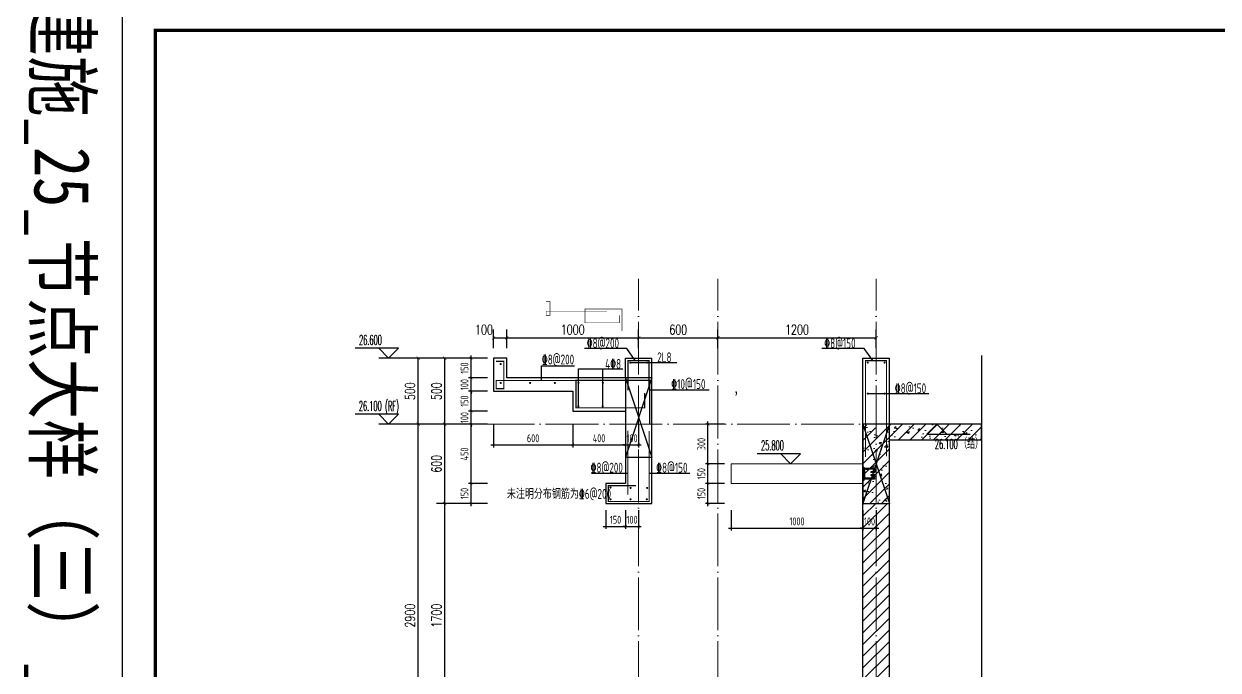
# Model space of a CAD drawing. Extents: x -1058961 to 23600, y -449123 to 2751847.
# Drawn here: x -83707 to -74656, y -17366 to -12471 of the extents above; entities that cross this region are included whole.
import ezdxf

# ---------------------------------------------------------------- set-up
doc = ezdxf.new("R2010")
doc.units = 0
doc.header["$LTSCALE"] = 1000
doc.linetypes.add('DOTE', pattern=[2.42, 2, -0.2, 0.02, -0.2])
doc.layers.get('0').update_dxf_attribs({"linetype": 'CONTINUOUS'})
doc.layers.get('DEFPOINTS').update_dxf_attribs({"linetype": 'CONTINUOUS'})
for name, color, linetype in [('DIM', 2, 'CONTINUOUS'), ('DIM_ELEV', 3, 'CONTINUOUS'), ('DIM_SYMB', 3, 'CONTINUOUS'), ('PUB_DIM', 3, 'CONTINUOUS'), ('PUB_TEXT', 2, 'CONTINUOUS'), ('REIN', 6, 'CONTINUOUS'), ('S-大样-砼线', 7, 'CONTINUOUS'), ('S-引出线', 40, 'CONTINUOUS'), ('TEXT', 2, 'CONTINUOUS'), ('WALL', 5, 'CONTINUOUS'), ('yichutu', 7, 'CONTINUOUS'), ('导图字', 7, 'CONTINUOUS'), ('栏杆', 95, 'CONTINUOUS')]:
    doc.layers.add(name, color=color, linetype=linetype)
for name, color, linetype, lineweight in [('DOTE', 19, 'DOTE', 9), ('PUB_HATCH', 8, 'CONTINUOUS', 9), ('图框', 9, 'CONTINUOUS', 18), ('立面-普通轮廓', 7, 'CONTINUOUS', 18)]:
    doc.layers.add(name, color=color, linetype=linetype, lineweight=lineweight)
doc.layers.add('配箍校核', color=34, linetype='CONTINUOUS', plot=False)
doc.styles.add('_TCH_DIM', font='SIMPLEX.shx', dxfattribs={"width": 0.7, "bigfont": 'GBCBIG.shx'})
doc.styles.add('_TCH_DIM_T3', font='SIMPLEX', dxfattribs={"width": 0.705882, "bigfont": 'GBCBIG'})
doc.styles.add('DIM_FONT_T3', font='SIMPLEX', dxfattribs={"width": 0.705882, "bigfont": 'GBCBIG'})
doc.styles.add('TSSD_DIMENSION', font='Tssdeng.shx', dxfattribs={"width": 0.7, "bigfont": 'tssdchn.shx'})
doc.styles.add('TSSD_REIN', font='tssdeng.shx', dxfattribs={"width": 0.7, "height": 300, "bigfont": 'tssdchn.shx'})
doc.styles.add('w', font='tssdeng.shx', dxfattribs={"width": 0.8, "bigfont": 'tssdchn.shx'})
doc.styles.add('黑体', font='simhei.ttf')
doc.dimstyles.new('_TCH_ARCH&&25', dxfattribs={"dimtxt": 74.375, "dimasz": 25, "dimexe": 62.5, "dimexo": 75, "dimgap": 25, "dimtad": 1, "dimdec": 0, "dimzin": 0, "dimdsep": 46, "dimtxsty": '_TCH_DIM_T3', "dimblk": 'ARCHTICK', "dimcen": 0.09, "dimclrt": 7, "dimazin": 0, "dimtfac": 1, "dimtdec": 0, "dimtix": 1, "dimtmove": 2, "dimatfit": 3, "dimldrblk": 'ARCHTICK', "dimfxl": 0, "dimtolj": 1, "dimtzin": 0, "dimarcsym": 0})
doc.dimstyles.new('TSSD_20_20', dxfattribs={"dimtxt": 60, "dimasz": 20, "dimexe": 20, "dimexo": 50, "dimgap": 20, "dimtad": 1, "dimdec": 0, "dimzin": 0, "dimdsep": 46, "dimtxsty": 'TSSD_DIMENSION', "dimblk": 'ARCHTICK', "dimblk1": 'ARCHTICK', "dimblk2": 'ARCHTICK', "dimcen": 0, "dimdle": 20, "dimclrt": 7, "dimadec": 0, "dimazin": 0, "dimtfac": 1, "dimtdec": 0, "dimtix": 1, "dimtmove": 2, "dimatfit": 3, "dimfxl": 0, "dimtolj": 1, "dimtzin": 0, "dimarcsym": 0})
pattern_1 = [(45, (-668291.086, 135539.91), (-44.194174, 44.194174), []), (50, (-668291.09, 135539.91), (179.315046, -15.688034), [18.75, -206.25]), (355, (-668291.09, 135539.91), (-34.687833, 188.048033), [15, -165]), (100.4514, (-668276.14, 135538.6), (144.627345, 172.359886), [15.93505, -175.28553]), (46.1842, (-668291.09, 135589.9), (266.81026, -41.37975), [28.125, -309.375]), (96.6356, (-668268.85, 135586.46), (233.66568, 243.52947), [23.90257, -262.92825]), (351.1842, (-668291.1, 135589.9), (233.66549, 243.52965), [22.5, -247.5]), (21, (-668266.09, 135577.41), (149.226763, -100.654723), [18.75, -206.25]), (326, (-668266.09, 135577.41), (60.828833, 181.28751), [15, -165]), (71.4514, (-668253.65, 135569.02), (210.055657, 80.632624), [15.93505, -175.28553]), (37.5, (-668291.086, 135539.91), (3.039964, 83.2234635), [0, -163, 0, -167.5, 0, -165.625]), (7.5, (-668291.09, 135539.91), (65.767384, 98.602928), [0, -95.5, 0, -159.25, 0, -63.125]), (327.5, (-668346.836, 135539.91), (133.455609, -5.638718), [0, -62.5, 0, -195, 0, -258.75]), (317.5, (-668371.84, 135539.91), (145.796542, 25.026246), [0, -81.25, 0, -129.5, 0, -183.75])]

# ---------------------------------------------------------------- blocks, each defined once
blk = doc.blocks.new('GFDDDDRG')
at = {"layer": '图框'}
blk.add_lwpolyline([(923310, -107437), (923310, -159999), (893610, -159999), (893610, -107437)], close=True, dxfattribs=at)
blk.add_lwpolyline([(923310, -107437), (923310, -159999), (893610, -159999), (893610, -107437)], close=True, dxfattribs=at)
at = {"layer": '图框', "const_width": 50}
blk.add_lwpolyline([(894110, -159499), (922810, -159499), (922810, -108687), (894110, -108687)], close=True, dxfattribs=at)
blk = doc.blocks.new('yct-1051-594-26275-14850-25-1002.0')
at = {"layer": 'yichutu', "color": 7}
blk.add_lwpolyline([(0, 0), (0, 14850), (26275, 14850), (26275, 0)], close=True, dxfattribs=at)
blk = doc.blocks.new('A$C657A2A31')
at = {"layer": '栏杆', "color": 5}
for p, q in [((0, 0), (6.4, 0)), ((0, -100.3), (0, 0)), ((6.4, 0), (6.4, -100.3)), ((84.4, -10), (12.4, -10)), ((12.4, -22.3), (12.4, -78)), ((84.4, -90.3), (12.4, -90.3)), ((77.4, -16.3), (18.4, -16.3)), ((77.4, -84), (18.4, -84)), ((59.6, -35.7), (59.6, -41.7)), ((80.4, -35.7), (59.6, -35.7)), ((87.4, -41.7), (59.6, -41.7)), ((59.6, -58.6), (59.6, -64.6)), ((87.4, -58.6), (59.6, -58.6)), ((80.4, -64.6), (59.6, -64.6)), ((83.4, -32.7), (83.4, -22.3)), ((83.4, -67.6), (83.4, -78)), ((90.4, -16), (90.4, -38.7)), ((90.4, -84.3), (90.4, -61.6)), ((6.4, -100.3), (0, -100.3))]:
    blk.add_line(p, q, dxfattribs=at)
for centre, radius, start, end in [((12.4, -16), 6, 90, 180), ((12.4, -84.3), 6, 180, 270), ((18.4, -22.3), 6, 90, 180), ((18.4, -78), 6, 180, 270), ((77.4, -22.3), 6, 0, 90), ((77.4, -78), 6, 270, 0), ((80.4, -32.7), 3, 270, 0), ((80.4, -67.6), 3, 0, 90), ((84.4, -16), 6, 0, 90), ((84.4, -84.3), 6, 270, 0), ((87.4, -38.7), 3, 270, 0), ((87.4, -61.6), 3, 0, 90)]:
    blk.add_arc(centre, radius, start, end, dxfattribs=at)
blk = doc.blocks.new('_ArchTick')
at = {"color": 0, "linetype": 'ByBlock', "const_width": 0.15}
blk.add_lwpolyline([(-0.5, -0.5), (0.5, 0.5)], dxfattribs=at)
blk = doc.blocks.new('*D2208')
at = {"layer": 'DEFPOINTS', "color": 0}
for p in [(-78347.8, -16103.1), (-77347.8, -16103.1), (-77347.8, -16289.3)]:
    blk.add_point(p, dxfattribs=at)
at = {"layer": 'DIM', "color": 0, "lineweight": -2}
for p, q in [((-78347.8, -16153.1), (-78347.8, -16309.3)), ((-77347.8, -16153.1), (-77347.8, -16309.3)), ((-78367.7, -16289.3), (-77327.8, -16289.3))]:
    blk.add_line(p, q, dxfattribs=at)
at = {"layer": 'DIM', "color": 0, "lineweight": -2, "xscale": 20, "yscale": 20, "zscale": 20}
for p, rotation in [((-78347.8, -16289.3), 180.0002551306389), ((-77347.8, -16289.3), 0.0002551306388949796)]:
    blk.add_blockref('_ArchTick', p, dxfattribs=dict(at, rotation=rotation))
at = {"layer": 'DIM', "color": 7, "insert": (-77847.8, -16239.3), "char_height": 60, "attachment_point": 5, "rotation": 0.00026, "style": 'TSSD_DIMENSION'}
blk.add_mtext('\\A1;1000', dxfattribs=at)
blk = doc.blocks.new('*D2209')
at = {"layer": 'DEFPOINTS', "color": 0}
for p in [(-77347.8, -16103.1), (-77247.8, -16103.1), (-77247.8, -16289.3)]:
    blk.add_point(p, dxfattribs=at)
at = {"layer": 'DIM', "color": 0, "lineweight": -2}
for p, q in [((-77347.8, -16153.1), (-77347.8, -16309.3)), ((-77247.8, -16153.1), (-77247.8, -16309.3)), ((-77347.8, -16289.3), (-77367.8, -16289.3)), ((-77347.8, -16289.3), (-77247.8, -16289.3)), ((-77247.8, -16289.3), (-77227.8, -16289.3))]:
    blk.add_line(p, q, dxfattribs=at)
at = {"layer": 'DIM', "color": 0, "lineweight": -2, "xscale": 20, "yscale": 20, "zscale": 20}
for p, rotation in [((-77347.8, -16289.3), 0.0002551306442111212), ((-77247.8, -16289.3), 180.0002551306441)]:
    blk.add_blockref('_ArchTick', p, dxfattribs=dict(at, rotation=rotation))
at = {"layer": 'DIM', "color": 7, "insert": (-77297.8, -16239.3), "char_height": 60, "attachment_point": 5, "rotation": 0.00026, "style": 'TSSD_DIMENSION'}
blk.add_mtext('\\A1;100', dxfattribs=at)
blk = doc.blocks.new('*D2210')
at = {"layer": 'DEFPOINTS', "color": 0}
for p in [(-78522.4, -15503.1), (-78347.8, -15503.1), (-78347.8, -15803.1)]:
    blk.add_point(p, dxfattribs=at)
at = {"layer": 'DIM', "color": 0, "lineweight": -2}
for p, q in [((-78397.8, -15503.1), (-78542.4, -15503.1)), ((-78522.4, -15823.1), (-78522.4, -15483.1)), ((-78397.8, -15803.1), (-78542.4, -15803.1))]:
    blk.add_line(p, q, dxfattribs=at)
at = {"layer": 'DIM', "color": 0, "lineweight": -2, "xscale": 20, "yscale": 20, "zscale": 20}
for p, rotation in [((-78522.4, -15503.1), 90), ((-78522.4, -15803.1), 270)]:
    blk.add_blockref('_ArchTick', p, dxfattribs=dict(at, rotation=rotation))
at = {"layer": 'DIM', "color": 7, "insert": (-78572.4, -15653.1), "char_height": 60, "attachment_point": 5, "rotation": 90, "style": 'TSSD_DIMENSION'}
blk.add_mtext('\\A1;300', dxfattribs=at)
blk = doc.blocks.new('*D2211')
at = {"layer": 'DEFPOINTS', "color": 0}
for p in [(-78522.4, -15803.1), (-78347.8, -15803.1), (-78347.8, -15953.1)]:
    blk.add_point(p, dxfattribs=at)
at = {"layer": 'DIM', "color": 0, "lineweight": -2}
for p, q in [((-78397.8, -15803.1), (-78542.4, -15803.1)), ((-78522.4, -15973.1), (-78522.4, -15783.1)), ((-78397.8, -15953.1), (-78542.4, -15953.1))]:
    blk.add_line(p, q, dxfattribs=at)
at = {"layer": 'DIM', "color": 0, "lineweight": -2, "xscale": 20, "yscale": 20, "zscale": 20}
for p, rotation in [((-78522.4, -15803.1), 90), ((-78522.4, -15953.1), 270)]:
    blk.add_blockref('_ArchTick', p, dxfattribs=dict(at, rotation=rotation))
at = {"layer": 'DIM', "color": 7, "insert": (-78572.4, -15878.1), "char_height": 60, "attachment_point": 5, "rotation": 90, "style": 'TSSD_DIMENSION'}
blk.add_mtext('\\A1;150', dxfattribs=at)
blk = doc.blocks.new('*D2212')
at = {"layer": 'DEFPOINTS', "color": 0}
for p in [(-78522.4, -15953.1), (-78347.8, -15953.1), (-78347.8, -16103.1)]:
    blk.add_point(p, dxfattribs=at)
at = {"layer": 'DIM', "color": 0, "lineweight": -2}
for p, q in [((-78397.8, -15953.1), (-78542.4, -15953.1)), ((-78522.4, -16123.1), (-78522.4, -15933.1)), ((-78397.8, -16103.1), (-78542.4, -16103.1))]:
    blk.add_line(p, q, dxfattribs=at)
at = {"layer": 'DIM', "color": 0, "lineweight": -2, "xscale": 20, "yscale": 20, "zscale": 20}
for p, rotation in [((-78522.4, -15953.1), 90), ((-78522.4, -16103.1), 270)]:
    blk.add_blockref('_ArchTick', p, dxfattribs=dict(at, rotation=rotation))
at = {"layer": 'DIM', "color": 7, "insert": (-78572.4, -16028.1), "char_height": 60, "attachment_point": 5, "rotation": 90, "style": 'TSSD_DIMENSION'}
blk.add_mtext('\\A1;150', dxfattribs=at)
blk = doc.blocks.new('*D2216')
at = {"layer": 'DEFPOINTS', "color": 0}
for p in [(-79297.8, -16103.1), (-79147.8, -16103.1), (-79147.8, -16276.8)]:
    blk.add_point(p, dxfattribs=at)
at = {"layer": 'DIM', "color": 0, "lineweight": -2}
for p, q in [((-79297.8, -16153.1), (-79297.8, -16296.8)), ((-79147.8, -16153.1), (-79147.8, -16296.8)), ((-79317.8, -16276.8), (-79127.8, -16276.8))]:
    blk.add_line(p, q, dxfattribs=at)
at = {"layer": 'DIM', "color": 0, "lineweight": -2, "xscale": 20, "yscale": 20, "zscale": 20, "rotation": 180}
blk.add_blockref('_ArchTick', (-79297.8, -16276.8), dxfattribs=at)
at = {"layer": 'DIM', "color": 0, "lineweight": -2, "xscale": 20, "yscale": 20, "zscale": 20}
blk.add_blockref('_ArchTick', (-79147.8, -16276.8), dxfattribs=at)
at = {"layer": 'DIM', "color": 7, "insert": (-79222.8, -16226.8), "char_height": 60, "attachment_point": 5, "style": 'TSSD_DIMENSION'}
blk.add_mtext('\\A1;150', dxfattribs=at)
blk = doc.blocks.new('*D2217')
at = {"layer": 'DEFPOINTS', "color": 0}
for p in [(-79147.8, -16103.1), (-79047.8, -16103.1), (-79047.8, -16276.8)]:
    blk.add_point(p, dxfattribs=at)
at = {"layer": 'DIM', "color": 0, "lineweight": -2}
for p, q in [((-79147.8, -16153.1), (-79147.8, -16296.8)), ((-79047.8, -16153.1), (-79047.8, -16296.8)), ((-79147.8, -16276.8), (-79167.8, -16276.8)), ((-79147.8, -16276.8), (-79047.8, -16276.8)), ((-79047.8, -16276.8), (-79027.8, -16276.8))]:
    blk.add_line(p, q, dxfattribs=at)
at = {"layer": 'DIM', "color": 0, "lineweight": -2, "xscale": 20, "yscale": 20, "zscale": 20}
blk.add_blockref('_ArchTick', (-79147.8, -16276.8), dxfattribs=at)
at = {"layer": 'DIM', "color": 0, "lineweight": -2, "xscale": 20, "yscale": 20, "zscale": 20, "rotation": 180}
blk.add_blockref('_ArchTick', (-79047.8, -16276.8), dxfattribs=at)
at = {"layer": 'DIM', "color": 7, "insert": (-79097.8, -16226.8), "char_height": 60, "attachment_point": 5, "style": 'TSSD_DIMENSION'}
blk.add_mtext('\\A1;100', dxfattribs=at)
blk = doc.blocks.new('*D2218')
at = {"layer": 'DEFPOINTS', "color": 0}
for p in [(-80047.8, -14849), (-80147.8, -15003.1), (-80047.8, -15003.1)]:
    blk.add_point(p, dxfattribs=at)
at = {"layer": 'PUB_DIM', "color": 0, "lineweight": -2}
for p, q in [((-80147.8, -14928.1), (-80147.8, -14786.5)), ((-80047.8, -14928.1), (-80047.8, -14786.5)), ((-80147.8, -14849), (-80047.8, -14849))]:
    blk.add_line(p, q, dxfattribs=at)
at = {"layer": 'PUB_DIM', "color": 0, "lineweight": -2, "xscale": 25, "yscale": 25, "zscale": 25, "rotation": 180}
blk.add_blockref('_ArchTick', (-80147.8, -14849), dxfattribs=at)
at = {"layer": 'PUB_DIM', "color": 0, "lineweight": -2, "xscale": 25, "yscale": 25, "zscale": 25}
blk.add_blockref('_ArchTick', (-80047.8, -14849), dxfattribs=at)
at = {"layer": 'PUB_DIM', "color": 7, "insert": (-80220.2, -14786.8), "char_height": 74.38, "attachment_point": 5, "style": '_TCH_DIM_T3'}
blk.add_mtext('\\A1;100', dxfattribs=at)
blk = doc.blocks.new('*D2219')
at = {"layer": 'DEFPOINTS', "color": 0}
for p in [(-79047.8, -14849), (-80047.8, -15003.1), (-79047.8, -15003.1)]:
    blk.add_point(p, dxfattribs=at)
at = {"layer": 'PUB_DIM', "color": 0, "lineweight": -2}
for p, q in [((-80047.8, -14928.1), (-80047.8, -14786.5)), ((-79047.8, -14928.1), (-79047.8, -14786.5)), ((-80047.8, -14849), (-79047.8, -14849))]:
    blk.add_line(p, q, dxfattribs=at)
at = {"layer": 'PUB_DIM', "color": 0, "lineweight": -2, "xscale": 25, "yscale": 25, "zscale": 25, "rotation": 180}
blk.add_blockref('_ArchTick', (-80047.8, -14849), dxfattribs=at)
at = {"layer": 'PUB_DIM', "color": 0, "lineweight": -2, "xscale": 25, "yscale": 25, "zscale": 25}
blk.add_blockref('_ArchTick', (-79047.8, -14849), dxfattribs=at)
at = {"layer": 'PUB_DIM', "color": 7, "insert": (-79547.8, -14786.8), "char_height": 74.38, "attachment_point": 5, "style": '_TCH_DIM_T3'}
blk.add_mtext('\\A1;1000', dxfattribs=at)
blk = doc.blocks.new('*D2220')
at = {"layer": 'DEFPOINTS', "color": 0}
for p in [(-78447.8, -14849), (-79047.8, -15003.1), (-78447.8, -15003.1)]:
    blk.add_point(p, dxfattribs=at)
at = {"layer": 'PUB_DIM', "color": 0, "lineweight": -2}
for p, q in [((-79047.8, -14928.1), (-79047.8, -14786.5)), ((-78447.8, -14928.1), (-78447.8, -14786.5)), ((-79047.8, -14849), (-78447.8, -14849))]:
    blk.add_line(p, q, dxfattribs=at)
at = {"layer": 'PUB_DIM', "color": 0, "lineweight": -2, "xscale": 25, "yscale": 25, "zscale": 25, "rotation": 180}
blk.add_blockref('_ArchTick', (-79047.8, -14849), dxfattribs=at)
at = {"layer": 'PUB_DIM', "color": 0, "lineweight": -2, "xscale": 25, "yscale": 25, "zscale": 25}
blk.add_blockref('_ArchTick', (-78447.8, -14849), dxfattribs=at)
at = {"layer": 'PUB_DIM', "color": 7, "insert": (-78747.8, -14786.8), "char_height": 74.38, "attachment_point": 5, "style": '_TCH_DIM_T3'}
blk.add_mtext('\\A1;600', dxfattribs=at)
blk = doc.blocks.new('*D2221')
at = {"layer": 'DEFPOINTS', "color": 0}
for p in [(-77247.8, -14849), (-78447.8, -15003.1), (-77247.8, -15003.1)]:
    blk.add_point(p, dxfattribs=at)
at = {"layer": 'PUB_DIM', "color": 0, "lineweight": -2}
for p, q in [((-78447.8, -14928.1), (-78447.8, -14786.5)), ((-77247.8, -14928.1), (-77247.8, -14786.5)), ((-78447.8, -14849), (-77247.8, -14849))]:
    blk.add_line(p, q, dxfattribs=at)
at = {"layer": 'PUB_DIM', "color": 0, "lineweight": -2, "xscale": 25, "yscale": 25, "zscale": 25, "rotation": 180}
blk.add_blockref('_ArchTick', (-78447.8, -14849), dxfattribs=at)
at = {"layer": 'PUB_DIM', "color": 0, "lineweight": -2, "xscale": 25, "yscale": 25, "zscale": 25}
blk.add_blockref('_ArchTick', (-77247.8, -14849), dxfattribs=at)
at = {"layer": 'PUB_DIM', "color": 7, "insert": (-77847.8, -14786.8), "char_height": 74.38, "attachment_point": 5, "style": '_TCH_DIM_T3'}
blk.add_mtext('\\A1;1200', dxfattribs=at)
blk = doc.blocks.new('*D2222')
at = {"layer": 'DEFPOINTS', "color": 0}
for p in [(-80147.8, -15453.1), (-79547.8, -15453.1), (-79547.8, -15659.6)]:
    blk.add_point(p, dxfattribs=at)
at = {"layer": 'DIM', "color": 0, "lineweight": -2}
for p, q in [((-80147.8, -15503.1), (-80147.8, -15679.6)), ((-79547.8, -15503.1), (-79547.8, -15679.6)), ((-80167.8, -15659.6), (-79527.8, -15659.6))]:
    blk.add_line(p, q, dxfattribs=at)
at = {"layer": 'DIM', "color": 0, "lineweight": -2, "xscale": 20, "yscale": 20, "zscale": 20, "rotation": 180}
blk.add_blockref('_ArchTick', (-80147.8, -15659.6), dxfattribs=at)
at = {"layer": 'DIM', "color": 0, "lineweight": -2, "xscale": 20, "yscale": 20, "zscale": 20}
blk.add_blockref('_ArchTick', (-79547.8, -15659.6), dxfattribs=at)
at = {"layer": 'DIM', "color": 7, "insert": (-79847.8, -15609.6), "char_height": 60, "attachment_point": 5, "style": 'TSSD_DIMENSION'}
blk.add_mtext('\\A1;600', dxfattribs=at)
blk = doc.blocks.new('*D2223')
at = {"layer": 'DEFPOINTS', "color": 0}
for p in [(-79547.8, -15453.1), (-79147.8, -15453.1), (-79147.8, -15659.6)]:
    blk.add_point(p, dxfattribs=at)
at = {"layer": 'DIM', "color": 0, "lineweight": -2}
for p, q in [((-79547.8, -15503.1), (-79547.8, -15679.6)), ((-79147.8, -15503.1), (-79147.8, -15679.6)), ((-79567.8, -15659.6), (-79127.8, -15659.6))]:
    blk.add_line(p, q, dxfattribs=at)
at = {"layer": 'DIM', "color": 0, "lineweight": -2, "xscale": 20, "yscale": 20, "zscale": 20, "rotation": 180}
blk.add_blockref('_ArchTick', (-79547.8, -15659.6), dxfattribs=at)
at = {"layer": 'DIM', "color": 0, "lineweight": -2, "xscale": 20, "yscale": 20, "zscale": 20}
blk.add_blockref('_ArchTick', (-79147.8, -15659.6), dxfattribs=at)
at = {"layer": 'DIM', "color": 7, "insert": (-79347.8, -15609.6), "char_height": 60, "attachment_point": 5, "style": 'TSSD_DIMENSION'}
blk.add_mtext('\\A1;400', dxfattribs=at)
blk = doc.blocks.new('*D2224')
at = {"layer": 'DEFPOINTS', "color": 0}
for p in [(-79147.8, -15453.1), (-79047.8, -15453.1), (-79047.8, -15659.6)]:
    blk.add_point(p, dxfattribs=at)
at = {"layer": 'DIM', "color": 0, "lineweight": -2}
for p, q in [((-79147.8, -15503.1), (-79147.8, -15679.6)), ((-79047.8, -15503.1), (-79047.8, -15679.6)), ((-79147.8, -15659.6), (-79167.8, -15659.6)), ((-79147.8, -15659.6), (-79047.8, -15659.6)), ((-79047.8, -15659.6), (-79027.8, -15659.6))]:
    blk.add_line(p, q, dxfattribs=at)
at = {"layer": 'DIM', "color": 0, "lineweight": -2, "xscale": 20, "yscale": 20, "zscale": 20}
blk.add_blockref('_ArchTick', (-79147.8, -15659.6), dxfattribs=at)
at = {"layer": 'DIM', "color": 0, "lineweight": -2, "xscale": 20, "yscale": 20, "zscale": 20, "rotation": 180}
blk.add_blockref('_ArchTick', (-79047.8, -15659.6), dxfattribs=at)
at = {"layer": 'DIM', "color": 7, "insert": (-79097.8, -15609.6), "char_height": 60, "attachment_point": 5, "style": 'TSSD_DIMENSION'}
blk.add_mtext('\\A1;100', dxfattribs=at)
blk = doc.blocks.new('*D1649')
at = {"layer": 'DEFPOINTS', "color": 0}
for p in [(-80317.9, -15253.1), (-80143.3, -15253.1), (-80143.3, -15403.1)]:
    blk.add_point(p, dxfattribs=at)
at = {"layer": 'DIM', "color": 0, "lineweight": -2}
for p, q in [((-80193.3, -15253.1), (-80337.9, -15253.1)), ((-80317.9, -15423.1), (-80317.9, -15233.1)), ((-80193.3, -15403.1), (-80337.9, -15403.1))]:
    blk.add_line(p, q, dxfattribs=at)
at = {"layer": 'DIM', "color": 0, "lineweight": -2, "xscale": 20, "yscale": 20, "zscale": 20}
for p, rotation in [((-80317.9, -15253.1), 90), ((-80317.9, -15403.1), 270)]:
    blk.add_blockref('_ArchTick', p, dxfattribs=dict(at, rotation=rotation))
at = {"layer": 'DIM', "color": 7, "insert": (-80367.9, -15328.1), "char_height": 60, "attachment_point": 5, "rotation": 90, "style": 'TSSD_DIMENSION'}
blk.add_mtext('\\A1;150', dxfattribs=at)
blk = doc.blocks.new('*D1650')
at = {"layer": 'DEFPOINTS', "color": 0}
for p in [(-80317.9, -15403.1), (-80143.3, -15403.1), (-80143.3, -15503.1)]:
    blk.add_point(p, dxfattribs=at)
at = {"layer": 'DIM', "color": 0, "lineweight": -2}
for p, q in [((-80317.9, -15403.1), (-80317.9, -15383.1)), ((-80193.3, -15403.1), (-80337.9, -15403.1)), ((-80317.9, -15503.1), (-80317.9, -15403.1)), ((-80193.3, -15503.1), (-80337.9, -15503.1)), ((-80317.9, -15503.1), (-80317.9, -15523.1))]:
    blk.add_line(p, q, dxfattribs=at)
at = {"layer": 'DIM', "color": 0, "lineweight": -2, "xscale": 20, "yscale": 20, "zscale": 20}
for p, rotation in [((-80317.9, -15403.1), 270), ((-80317.9, -15503.1), 90)]:
    blk.add_blockref('_ArchTick', p, dxfattribs=dict(at, rotation=rotation))
at = {"layer": 'DIM', "color": 7, "insert": (-80367.9, -15453.1), "char_height": 60, "attachment_point": 5, "rotation": 90, "style": 'TSSD_DIMENSION'}
blk.add_mtext('\\A1;100', dxfattribs=at)
blk = doc.blocks.new('*D1651')
at = {"layer": 'DEFPOINTS', "color": 0}
for p in [(-80317.9, -15503.1), (-80143.3, -15503.1), (-80143.3, -15953.1)]:
    blk.add_point(p, dxfattribs=at)
at = {"layer": 'DIM', "color": 0, "lineweight": -2}
for p, q in [((-80193.3, -15503.1), (-80337.9, -15503.1)), ((-80317.9, -15973.1), (-80317.9, -15483.1)), ((-80193.3, -15953.1), (-80337.9, -15953.1))]:
    blk.add_line(p, q, dxfattribs=at)
at = {"layer": 'DIM', "color": 0, "lineweight": -2, "xscale": 20, "yscale": 20, "zscale": 20}
for p, rotation in [((-80317.9, -15503.1), 90), ((-80317.9, -15953.1), 270)]:
    blk.add_blockref('_ArchTick', p, dxfattribs=dict(at, rotation=rotation))
at = {"layer": 'DIM', "color": 7, "insert": (-80367.9, -15728.1), "char_height": 60, "attachment_point": 5, "rotation": 90, "style": 'TSSD_DIMENSION'}
blk.add_mtext('\\A1;450', dxfattribs=at)
blk = doc.blocks.new('*D1652')
at = {"layer": 'DEFPOINTS', "color": 0}
for p in [(-80317.9, -15953.1), (-80143.3, -15953.1), (-80143.3, -16103.1)]:
    blk.add_point(p, dxfattribs=at)
at = {"layer": 'DIM', "color": 0, "lineweight": -2}
for p, q in [((-80193.3, -15953.1), (-80337.9, -15953.1)), ((-80317.9, -16123.1), (-80317.9, -15933.1)), ((-80193.3, -16103.1), (-80337.9, -16103.1))]:
    blk.add_line(p, q, dxfattribs=at)
at = {"layer": 'DIM', "color": 0, "lineweight": -2, "xscale": 20, "yscale": 20, "zscale": 20}
for p, rotation in [((-80317.9, -15953.1), 90), ((-80317.9, -16103.1), 270)]:
    blk.add_blockref('_ArchTick', p, dxfattribs=dict(at, rotation=rotation))
at = {"layer": 'DIM', "color": 7, "insert": (-80367.9, -16028.1), "char_height": 60, "attachment_point": 5, "rotation": 90, "style": 'TSSD_DIMENSION'}
blk.add_mtext('\\A1;150', dxfattribs=at)
blk = doc.blocks.new('*D1674')
at = {"layer": 'DEFPOINTS', "color": 0}
for p in [(-80517.9, -16103.1), (-80217.9, -16103.1), (-80217.9, -17803.1)]:
    blk.add_point(p, dxfattribs=at)
at = {"layer": 'PUB_DIM', "color": 0, "lineweight": -2}
for p, q in [((-80292.9, -16103.1), (-80580.4, -16103.1)), ((-80517.9, -17803.1), (-80517.9, -16103.1)), ((-80292.9, -17803.1), (-80580.4, -17803.1))]:
    blk.add_line(p, q, dxfattribs=at)
at = {"layer": 'PUB_DIM', "color": 0, "lineweight": -2, "xscale": 25, "yscale": 25, "zscale": 25}
for p, rotation in [((-80517.9, -16103.1), 90), ((-80517.9, -17803.1), 270)]:
    blk.add_blockref('_ArchTick', p, dxfattribs=dict(at, rotation=rotation))
at = {"layer": 'PUB_DIM', "color": 7, "insert": (-80580.1, -16953.1), "char_height": 74.38, "attachment_point": 5, "rotation": 90, "style": '_TCH_DIM_T3'}
blk.add_mtext('\\A1;1700', dxfattribs=at)
blk = doc.blocks.new('*D1675')
at = {"layer": 'DEFPOINTS', "color": 0}
for p in [(-80517.9, -15503.1), (-80217.9, -15503.1), (-80217.9, -16103.1)]:
    blk.add_point(p, dxfattribs=at)
at = {"layer": 'PUB_DIM', "color": 0, "lineweight": -2}
for p, q in [((-80292.9, -15503.1), (-80580.4, -15503.1)), ((-80517.9, -16103.1), (-80517.9, -15503.1)), ((-80292.9, -16103.1), (-80580.4, -16103.1))]:
    blk.add_line(p, q, dxfattribs=at)
at = {"layer": 'PUB_DIM', "color": 0, "lineweight": -2, "xscale": 25, "yscale": 25, "zscale": 25}
for p, rotation in [((-80517.9, -15503.1), 90), ((-80517.9, -16103.1), 270)]:
    blk.add_blockref('_ArchTick', p, dxfattribs=dict(at, rotation=rotation))
at = {"layer": 'PUB_DIM', "color": 7, "insert": (-80580.1, -15803.1), "char_height": 74.38, "attachment_point": 5, "rotation": 90, "style": '_TCH_DIM_T3'}
blk.add_mtext('\\A1;600', dxfattribs=at)
blk = doc.blocks.new('*D1676')
at = {"layer": 'DEFPOINTS', "color": 0}
for p in [(-80517.9, -15003.1), (-80217.9, -15003.1), (-80217.9, -15503.1)]:
    blk.add_point(p, dxfattribs=at)
at = {"layer": 'PUB_DIM', "color": 0, "lineweight": -2}
for p, q in [((-80292.9, -15003.1), (-80580.4, -15003.1)), ((-80517.9, -15503.1), (-80517.9, -15003.1)), ((-80292.9, -15503.1), (-80580.4, -15503.1))]:
    blk.add_line(p, q, dxfattribs=at)
at = {"layer": 'PUB_DIM', "color": 0, "lineweight": -2, "xscale": 25, "yscale": 25, "zscale": 25}
for p, rotation in [((-80517.9, -15003.1), 90), ((-80517.9, -15503.1), 270)]:
    blk.add_blockref('_ArchTick', p, dxfattribs=dict(at, rotation=rotation))
at = {"layer": 'PUB_DIM', "color": 7, "insert": (-80580.1, -15253.1), "char_height": 74.38, "attachment_point": 5, "rotation": 90, "style": '_TCH_DIM_T3'}
blk.add_mtext('\\A1;500', dxfattribs=at)
blk = doc.blocks.new('*D1683')
at = {"layer": 'DEFPOINTS', "color": 0}
for p in [(-80717.9, -15503.1), (-80217.9, -15503.1), (-80217.9, -18403.1)]:
    blk.add_point(p, dxfattribs=at)
at = {"layer": 'PUB_DIM', "color": 0, "lineweight": -2}
for p, q in [((-80292.9, -15503.1), (-80780.4, -15503.1)), ((-80717.9, -18403.1), (-80717.9, -15503.1)), ((-80292.9, -18403.1), (-80780.4, -18403.1))]:
    blk.add_line(p, q, dxfattribs=at)
at = {"layer": 'PUB_DIM', "color": 0, "lineweight": -2, "xscale": 25, "yscale": 25, "zscale": 25}
for p, rotation in [((-80717.9, -15503.1), 90), ((-80717.9, -18403.1), 270)]:
    blk.add_blockref('_ArchTick', p, dxfattribs=dict(at, rotation=rotation))
at = {"layer": 'PUB_DIM', "color": 7, "insert": (-80780.1, -16953.1), "char_height": 74.38, "attachment_point": 5, "rotation": 90, "style": '_TCH_DIM_T3'}
blk.add_mtext('\\A1;2900', dxfattribs=at)
blk = doc.blocks.new('*D1684')
at = {"layer": 'DEFPOINTS', "color": 0}
for p in [(-80717.9, -15003.1), (-80217.9, -15003.1), (-80217.9, -15503.1)]:
    blk.add_point(p, dxfattribs=at)
at = {"layer": 'PUB_DIM', "color": 0, "lineweight": -2}
for p, q in [((-80292.9, -15003.1), (-80780.4, -15003.1)), ((-80717.9, -15503.1), (-80717.9, -15003.1)), ((-80292.9, -15503.1), (-80780.4, -15503.1))]:
    blk.add_line(p, q, dxfattribs=at)
at = {"layer": 'PUB_DIM', "color": 0, "lineweight": -2, "xscale": 25, "yscale": 25, "zscale": 25}
for p, rotation in [((-80717.9, -15003.1), 90), ((-80717.9, -15503.1), 270)]:
    blk.add_blockref('_ArchTick', p, dxfattribs=dict(at, rotation=rotation))
at = {"layer": 'PUB_DIM', "color": 7, "insert": (-80780.1, -15253.1), "char_height": 74.38, "attachment_point": 5, "rotation": 90, "style": '_TCH_DIM_T3'}
blk.add_mtext('\\A1;500', dxfattribs=at)
blk = doc.blocks.new('A$C554E5645')
at = {"layer": 'REIN'}
for points in [[(382.1, 1518.4, 4.5, 4.5, 0), (412.4, 1518.4, 4.5, 4.5, 0), (412.4, 1415.2, 4.5, 4.5, 0), (383.2, 1415.2, 4.5, 4.5, 0), (383.2, 1446.3, 4.5, 4.5, 0), (843.2, 1446.3, 4.5, 4.5, 0)], [(2.2, 1065.9, 9, 9, 0), (62.7, 1065.9, 9, 9, 0), (62.7, 859.6, 9, 9, 0), (4.5, 859.6, 9, 9, 0), (4.5, 921.8, 9, 9, 0), (924.4, 921.8, 9, 9, 0)], [(1063.2, 125, 9, 9, 0), (854.1, 125, 9, 9, 0), (854.1, 4.5, 9, 9, 0), (1164.3, 4.5, 9, 9, 0), (1164.3, 539.4, 9, 9, 0)], [(1002.3, 542.3, 9, 9, 0), (1002.3, 57.2, 9, 9, 0)]]:
    blk.add_lwpolyline(points, format="xyseb", dxfattribs=at)
for points, const_width in [([(957.2, 1296.4), (957.2, 1462.6), (678, 1462.6), (678, 1358.4), (938.1, 1358.4), (938.1, 1414.8)], 4.5), ([(1168.1, 590.4), (1168.1, 922.8), (609.8, 922.8), (609.8, 714.5), (1130.1, 714.5), (1130.1, 827.2)], 9)]:
    blk.add_lwpolyline(points, dxfattribs=dict(at, const_width=const_width))
at = {"layer": 'REIN', "const_width": 8}
for points in [[(34.7, 1045.7, 1), (42.7, 1045.7, 1)], [(34.7, 903.2, 1), (42.7, 903.2, 1)], [(257.7, 903.2, 1), (265.7, 903.2, 1)], [(445.1, 903.2, 1), (453.1, 903.2, 1)], [(624.1, 903.2, 1), (632.1, 903.2, 1)], [(808.9, 903.2, 1), (816.9, 903.2, 1)], [(623.7, 725.8, 1), (631.7, 725.8, 1)], [(807.7, 725.8, 1), (815.7, 725.8, 1)], [(866.8, 110.6, 1), (874.8, 110.6, 1)], [(1018.7, 108, 1), (1026.7, 108, 1)], [(1144.8, 108, 1), (1152.8, 108, 1)], [(866.8, 21.8, 1), (874.8, 21.8, 1)], [(1018.7, 21.8, 1), (1026.7, 21.8, 1)], [(1142.4, 21.8, 1), (1150.4, 21.8, 1)]]:
    blk.add_lwpolyline(points, format="xyb", close=True, dxfattribs=at)
at = {"layer": 'S-大样-砼线'}
for p, q in [((984.3, 940.4), (1184.3, 340.3)), ((1184.3, 940.4), (984.3, 340.3))]:
    blk.add_line(p, q, dxfattribs=at)
blk.add_lwpolyline([(1184.3, 940.4), (984.3, 940.4), (984.3, 340.3), (1184.3, 340.3)], close=True, dxfattribs=at)
at = {"layer": 'S-引出线'}
for p, q in [((347.1, 921.8), (347.1, 1033.5)), ((347.1, 1033.5), (598.5, 1033.5)), ((627.7, 725.8), (627.7, 1010.5)), ((627.7, 1010.5), (963.3, 1010.5)), ((811.7, 725.8), (811.7, 1010.5)), ((726.4, 218.4), (1002.3, 218.4)), ((1164.3, 218.4), (1472, 218.4))]:
    blk.add_line(p, q, dxfattribs=at)
blk.add_lwpolyline([(1168.1, 849.5), (1619.3, 849.5)], dxfattribs=at)
at = {"layer": 'TEXT', "style": 'TSSD_REIN', "width": 0.7}
for s, p in [('%%1328@200', (350.3, 1042.7)), ('4%%1328', (830.4, 1009.4)), ('%%13210@150', (1331, 856.9)), ('%%1328@200', (719.6, 223.6)), ('%%1328@150', (1216.5, 223.6)), ('未注明分布钢筋为%%1326@200', (85.6, 25))]:
    blk.add_text(s, height=75, rotation=0, dxfattribs=at).set_placement(p)
blk = doc.blocks.new('*D3217')
at = {"layer": 'DEFPOINTS', "color": 0}
for p in [(-80317.9, -15003.1), (-80143.3, -15003.1), (-80143.3, -15153.1)]:
    blk.add_point(p, dxfattribs=at)
at = {"layer": 'DIM', "color": 0, "lineweight": -2}
for p, q in [((-80193.3, -15003.1), (-80337.9, -15003.1)), ((-80317.9, -15173.1), (-80317.9, -14983.1)), ((-80193.3, -15153.1), (-80337.9, -15153.1))]:
    blk.add_line(p, q, dxfattribs=at)
at = {"layer": 'DIM', "color": 0, "lineweight": -2, "xscale": 20, "yscale": 20, "zscale": 20}
for p, rotation in [((-80317.9, -15003.1), 90), ((-80317.9, -15153.1), 270)]:
    blk.add_blockref('_ArchTick', p, dxfattribs=dict(at, rotation=rotation))
at = {"layer": 'DIM', "color": 7, "insert": (-80367.9, -15078.1), "char_height": 60, "attachment_point": 5, "rotation": 90, "style": 'TSSD_DIMENSION'}
blk.add_mtext('\\A1;150', dxfattribs=at)
blk = doc.blocks.new('*D3216')
at = {"layer": 'DEFPOINTS', "color": 0}
for p in [(-80317.9, -15153.1), (-80143.3, -15153.1), (-80143.3, -15253.1)]:
    blk.add_point(p, dxfattribs=at)
at = {"layer": 'DIM', "color": 0, "lineweight": -2}
for p, q in [((-80193.3, -15153.1), (-80337.9, -15153.1)), ((-80317.9, -15153.1), (-80317.9, -15133.1)), ((-80317.9, -15253.1), (-80317.9, -15153.1)), ((-80193.3, -15253.1), (-80337.9, -15253.1)), ((-80317.9, -15253.1), (-80317.9, -15273.1))]:
    blk.add_line(p, q, dxfattribs=at)
at = {"layer": 'DIM', "color": 0, "lineweight": -2, "xscale": 20, "yscale": 20, "zscale": 20}
for p, rotation in [((-80317.9, -15153.1), 270), ((-80317.9, -15253.1), 90)]:
    blk.add_blockref('_ArchTick', p, dxfattribs=dict(at, rotation=rotation))
at = {"layer": 'DIM', "color": 7, "insert": (-80367.9, -15203.1), "char_height": 60, "attachment_point": 5, "rotation": 90, "style": 'TSSD_DIMENSION'}
blk.add_mtext('\\A1;100', dxfattribs=at)
blk = doc.blocks.new('20210901.10180835')
at = {"layer": 'REIN', "const_width": 9}
blk.add_lwpolyline([(206279.2, -26244.2), (206279.2, -26020.2), (206439.1, -26020.2), (206439.1, -26238.3)], dxfattribs=at)
at = {"layer": 'REIN', "const_width": 8}
for points in [[(206292.7, -26035.3, 1), (206300.7, -26035.3, 1)], [(206420.2, -26035.3, 1), (206428.2, -26035.3, 1)]]:
    blk.add_lwpolyline(points, format="xyb", close=True, dxfattribs=at)
at = {"layer": 'S-引出线'}
for p, q in [((206269.7, -25928), (205949.6, -25928)), ((206333.9, -26020.2), (206269.7, -25928)), ((206296.7, -26035.3), (206648.4, -26035.3))]:
    blk.add_line(p, q, dxfattribs=at)
at = {"layer": 'TEXT', "color": 1, "style": 'w', "width": 0.7}
blk.add_text('%%1328@200', height=75, rotation=0, dxfattribs=at).set_placement((205966.5, -25925.8))
at = {"layer": 'TEXT', "style": 'w', "width": 0.7}
blk.add_text('2L8', height=75, rotation=0, dxfattribs=at).set_placement((206501.2, -26032.9))
blk = doc.blocks.new('20210901.12335537')
at = {"layer": 'REIN', "const_width": 9}
blk.add_lwpolyline([(206279.2, -26244.2), (206279.2, -25513.5), (206439.1, -25513.5), (206439.1, -26238.3)], dxfattribs=at)
at = {"layer": 'REIN', "const_width": 8}
for points in [[(206292.7, -25528.5, 1), (206300.7, -25528.5, 1)], [(206420.2, -25528.5, 1), (206428.2, -25528.5, 1)], [(206292.7, -25763, 1), (206300.7, -25763, 1)], [(206420.2, -25763, 1), (206428.2, -25763, 1)]]:
    blk.add_lwpolyline(points, format="xyb", close=True, dxfattribs=at)
at = {"layer": 'S-引出线'}
for p, q in [((206269.7, -25421.2), (205949.6, -25421.2)), ((206333.9, -25513.5), (206269.7, -25421.2)), ((206296.7, -25763), (206760.6, -25763))]:
    blk.add_line(p, q, dxfattribs=at)
at = {"layer": 'TEXT', "color": 1, "style": 'w', "width": 0.7}
for p in [(205966.5, -25419), (206501.2, -25760.7)]:
    blk.add_text('%%1328@150', height=75, rotation=0, dxfattribs=at).set_placement(p)
blk = doc.blocks.new('20210901.12340986')
at = {"layer": 'S-大样-砼线'}
for p, q in [((205949.6, -25644.2), (206149.6, -26244.2)), ((206149.6, -25644.2), (205949.6, -26244.2))]:
    blk.add_line(p, q, dxfattribs=at)
blk.add_lwpolyline([(206149.6, -25644.2), (205949.6, -25644.2), (205949.6, -26244.2), (206149.6, -26244.2)], close=True, dxfattribs=at)

msp = doc.modelspace()

# ---------------------------------------------------------------- hatches: boundary and pattern name
at = {"layer": 'PUB_HATCH'}
h = msp.add_hatch(dxfattribs=at)
h.set_pattern_fill('钢筋混凝土', color=256, scale=25, style=0)
h.set_pattern_definition(pattern_1)
h.paths.add_polyline_path([(-77147.75, -16103.12), (-77147.75, -15623.12), (-77214.42, -15543.12), (-77347.75, -15503.12), (-77347.75, -16103.12)])
h = msp.add_hatch(dxfattribs=at)
h.set_pattern_fill('钢筋混凝土', color=256, scale=25, style=0)
h.set_pattern_definition(pattern_1)
h.paths.add_polyline_path([(-76449.23, -15503.12), (-77147.75, -15503.12), (-77214.42, -15543.12), (-77147.75, -15623.12), (-76449.23, -15623.12)])
h = msp.add_hatch(dxfattribs=at)
h.set_pattern_fill('普通砖', color=256, scale=25, style=0)
h.set_pattern_definition([(45, (-668291.086, 135584.79), (-44.1941915, 44.1941915), [])])
h.paths.add_polyline_path([(-77147.75, -18238.12), (-77147.75, -16103.12), (-77347.75, -16103.12), (-77347.75, -18238.12)])

# ---------------------------------------------------------------- linework, layer by layer
at = {"layer": 'DIM_ELEV'}
for p, q in [((-80867.95, -14928.12), (-81195.95, -14928.12)), ((-80942.95, -15003.12), (-81017.95, -14928.12)), ((-80942.95, -15003.12), (-80867.95, -14928.12)), ((-80517.95, -15003.12), (-81017.95, -15003.12)), ((-80867.95, -15428.12), (-81195.95, -15428.12)), ((-80942.95, -15503.12), (-81017.95, -15428.12)), ((-80942.95, -15503.12), (-80867.95, -15428.12)), ((-80517.95, -15503.12), (-81017.95, -15503.12)), ((-77821.27, -15727.23), (-78149.27, -15727.23)), ((-77896.27, -15802.23), (-77971.27, -15727.23)), ((-77896.27, -15802.23), (-77821.27, -15727.23))]:
    msp.add_line(p, q, dxfattribs=at)
at = {"layer": 'DIM_ELEV', "color": 3}
for p, q in [((-76788.16, -15503.12), (-76863.16, -15578.12)), ((-76788.16, -15503.12), (-76713.16, -15578.12)), ((-76863.16, -15578.12), (-76535.16, -15578.12))]:
    msp.add_line(p, q, dxfattribs=at)
at = {"layer": 'DIM_SYMB'}
msp.add_lwpolyline([(-76449.23, -14983.12), (-76449.23, -24615), (-76396.73, -24634.11), (-76501.73, -24652.62), (-76449.23, -24671.25), (-76449.23, -34303.12)], dxfattribs=at)
at = {"layer": 'DOTE', "color": 1, "linetype": 'DOTE', "ltscale": 0.2}
for p, q in [((-79047.75, -34003.12), (-79047.75, -14403.12)), ((-78447.75, -34003.12), (-78447.75, -14403.12)), ((-77247.75, -34003.12), (-77247.75, -14403.12)), ((-76449.23, -15503.12), (-80217.95, -15503.12))]:
    msp.add_line(p, q, dxfattribs=at)
at = {"layer": 'WALL'}
for p, q in [((-80047.75, -15003.12), (-80147.75, -15003.12)), ((-80147.75, -15003.12), (-80147.75, -15253.12)), ((-80047.75, -15153.12), (-80047.75, -15003.12)), ((-79147.75, -15153.12), (-79147.75, -15003.12)), ((-79147.75, -15003.12), (-78947.75, -15003.12)), ((-78947.75, -15153.12), (-78947.75, -15003.12)), ((-77347.75, -15503.12), (-77347.75, -15003.12)), ((-77347.75, -15003.12), (-77147.75, -15003.12)), ((-77147.75, -15503.12), (-77147.75, -15003.12)), ((-78947.75, -15153.12), (-80047.75, -15153.12)), ((-78947.75, -16103.12), (-78947.75, -15153.12)), ((-80147.75, -15253.12), (-79547.75, -15253.12)), ((-79547.75, -15253.12), (-79547.75, -15403.12)), ((-79547.75, -15403.12), (-79147.75, -15403.12)), ((-79147.75, -15403.12), (-79147.75, -15953.12)), ((-77347.75, -16103.12), (-77347.75, -15503.12)), ((-76449.23, -15503.12), (-77147.75, -15503.12)), ((-76449.23, -15623.12), (-76449.23, -15503.12)), ((-76449.23, -15623.12), (-77147.75, -15623.12)), ((-77147.75, -16103.12), (-77147.75, -15623.12)), ((-79147.75, -15953.12), (-79297.75, -15953.12)), ((-79297.75, -15953.12), (-79297.75, -16103.12)), ((-79297.75, -16103.12), (-78947.75, -16103.12)), ((-77347.75, -16103.12), (-77147.75, -16103.12)), ((-77347.75, -18238.12), (-77347.75, -16103.12)), ((-77147.75, -18238.12), (-77147.75, -16103.12))]:
    msp.add_line(p, q, dxfattribs=at)
at = {"layer": '立面-普通轮廓', "color": 4}
msp.add_lwpolyline([(-77347.75, -15803.12), (-78347.75, -15803.12), (-78347.75, -15953.12), (-77347.75, -15953.13)], dxfattribs=at)

# ---------------------------------------------------------------- block references
at = {"xscale": 0.5, "yscale": 0.5, "zscale": 0.5}
msp.add_blockref('GFDDDDRG', (-529765.48, 41823.38), dxfattribs=at)
msp.add_blockref('A$C657A2A31', (-77347.76, -15827.97))
at = {"layer": 'PUB_DIM'}
for name, p in [('20210901.12335537', (-283608, 10491.99)), ('20210901.12340986', (-283297.33, 10141.05))]:
    msp.add_blockref(name, p, dxfattribs=at)
at = {"layer": 'TEXT'}
msp.add_blockref('A$C554E5645', (-80132.01, -16093.48), dxfattribs=at)
at = {"layer": 'yichutu', "rotation": 270}
msp.add_blockref('yct-1051-594-26275-14850-25-1002.0', (-82960.59, -11895.1), dxfattribs=at)
at = {"layer": '配箍校核'}
msp.add_blockref('20210901.10180835', (-285408, 10998.74), dxfattribs=at)

# ---------------------------------------------------------------- texts
at = {"layer": 'DIM_ELEV', "color": 7, "style": '_TCH_DIM'}
for s, height, width, p in [('26.100', 74.375, 0.494118, (-76802.72, -15690.65)), ('（结）', 84.397, 0.7, (-76617.22, -15690.65))]:
    msp.add_text(s, height=height, dxfattribs=dict(at, width=width)).set_placement(p)
at = {"layer": 'PUB_TEXT'}
for s, height, style, width, p in [('26.600', 74.375, '_TCH_DIM', 0.494118, (-81167.05, -14901.87)), (',', 74.38, 'DIM_FONT_T3', 0.49827, (-78316.52, -15263.78)), ('26.100', 74.375, '_TCH_DIM', 0.494118, (-81168.45, -15401.87)), ('(RF)', 74.375, '_TCH_DIM', 0.494118, (-80969.7, -15403.1)), ('25.800', 74.375, '_TCH_DIM', 0.494118, (-78120.37, -15700.98))]:
    msp.add_text(s, height=height, dxfattribs=dict(at, style=style, width=width)).set_placement(p)
at = {"layer": '导图字', "color": 1, "style": '黑体', "width": 0.8}
msp.add_text('建施_25_节点大样（三）_A1', height=420.5907, rotation=270, dxfattribs=at).set_placement((-83626.45, -12255.88))

# ---------------------------------------------------------------- dimensions: what is measured, and where the dimension line sits
at = {"layer": 'DIM'}
for p1, p2, distance, picture, middle in [((-80143.34, -15153.12), (-80143.34, -15003.12), 174.61, '*D3217', (-80367.95, -15078.12)), ((-80143.34, -15253.12), (-80143.34, -15153.12), 174.61, '*D3216', (-80367.95, -15203.12)), ((-80143.34, -15403.12), (-80143.34, -15253.12), 174.61, '*D1649', (-80367.95, -15328.12)), ((-80143.34, -15503.12), (-80143.34, -15403.12), 174.61, '*D1650', (-80367.95, -15453.12)), ((-80147.75, -15453.12), (-79547.75, -15453.12), -206.45, '*D2222', (-79847.75, -15609.57)), ((-79547.75, -15453.12), (-79147.75, -15453.12), -206.45, '*D2223', (-79347.75, -15609.57)), ((-79147.75, -15453.12), (-79047.75, -15453.12), -206.45, '*D2224', (-79097.75, -15609.57)), ((-80143.34, -15953.12), (-80143.34, -15503.12), 174.61, '*D1651', (-80367.95, -15728.12)), ((-78347.75, -15803.12), (-78347.75, -15503.12), 174.61, '*D2210', (-78572.36, -15653.12)), ((-78347.75, -15953.12), (-78347.75, -15803.12), 174.61, '*D2211', (-78572.36, -15878.12)), ((-80143.34, -16103.12), (-80143.34, -15953.12), 174.61, '*D1652', (-80367.95, -16028.12)), ((-78347.75, -16103.12), (-78347.75, -15953.12), 174.61, '*D2212', (-78572.36, -16028.12)), ((-79297.75, -16103.12), (-79147.75, -16103.12), -173.71, '*D2216', (-79222.75, -16226.83)), ((-79147.75, -16103.12), (-79047.75, -16103.12), -173.71, '*D2217', (-79097.75, -16226.83)), ((-78347.75, -16103.13), (-77347.75, -16103.12), -186.21, '*D2208', (-77847.75, -16239.34)), ((-77347.75, -16103.12), (-77247.75, -16103.12), -186.21, '*D2209', (-77297.75, -16239.33))]:
    dim = msp.add_aligned_dim(p1=p1, p2=p2, distance=distance, dimstyle='TSSD_20_20', dxfattribs=at)
    dim.commit()
    dim.dimension.update_dxf_attribs({"geometry": picture, "text_midpoint": middle})
at = {"layer": 'PUB_DIM'}
dim = msp.add_linear_dim(base=(-80047.75, -14848.96), p1=(-80147.75, -15003.12), p2=(-80047.75, -15003.12), angle=360, dimstyle='_TCH_ARCH&&25', dxfattribs=at)
dim.commit()
dim.dimension.update_dxf_attribs({"geometry": '*D2218', "text_midpoint": (-80220.17, -14786.77), "dimtype": 161})
for p1, p2, distance, picture, middle in [((-80047.75, -15003.12), (-79047.75, -15003.12), 154.16, '*D2219', (-79547.75, -14786.77)), ((-79047.75, -15003.12), (-78447.75, -15003.12), 154.16, '*D2220', (-78747.75, -14786.77)), ((-78447.75, -15003.12), (-77247.75, -15003.12), 154.16, '*D2221', (-77847.75, -14786.77)), ((-80217.95, -15503.12), (-80217.95, -15003.12), 500, '*D1684', (-80780.14, -15253.12)), ((-80217.95, -15503.12), (-80217.95, -15003.12), 300, '*D1676', (-80580.14, -15253.12)), ((-80217.95, -18403.12), (-80217.95, -15503.12), 500, '*D1683', (-80780.14, -16953.12)), ((-80217.95, -16103.12), (-80217.95, -15503.12), 300, '*D1675', (-80580.14, -15803.12)), ((-80217.95, -17803.12), (-80217.95, -16103.12), 300, '*D1674', (-80580.14, -16953.12))]:
    dim = msp.add_aligned_dim(p1=p1, p2=p2, distance=distance, dimstyle='_TCH_ARCH&&25', dxfattribs=at)
    dim.commit()
    dim.dimension.update_dxf_attribs({"geometry": picture, "text_midpoint": middle})

doc.saveas('drawing.dxf')
